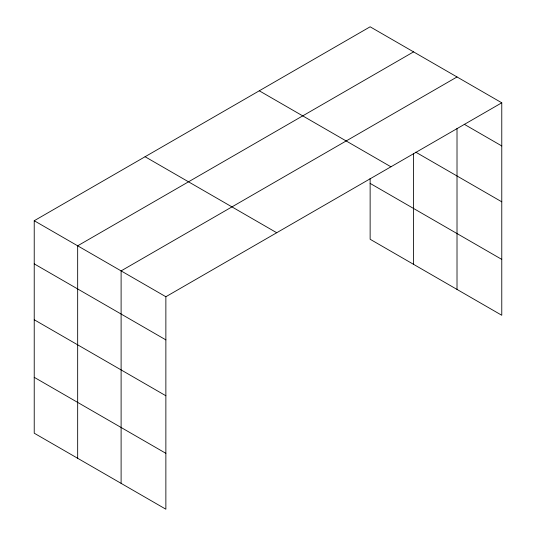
<?xml version="1.0" encoding="UTF-8"?>
<svg xmlns="http://www.w3.org/2000/svg" width="536" height="536" viewBox="0 0 536 536"><rect width="100%" height="100%" fill="white"/><g stroke="black" fill="none" stroke-linecap="round" stroke-linejoin="round"><path stroke-width="0.8" d="M501.77 102.798L370.135 26.8L34.23 220.732L34.23 433.202L165.865 509.2L165.865 296.736L501.77 102.798L501.77 315.269L370.135 239.264L370.135 178.381M413.571 51.878L77.666 245.81L77.666 458.28M457.014 76.963L121.109 270.894L121.109 483.358M464.236 124.272L501.77 145.946M415.748 152.157L501.77 201.817M259.283 90.798L390.925 166.797M370.135 183.392L501.77 259.39M145.075 156.733L276.717 232.738M34.23 220.732L165.865 296.736M34.23 263.873L165.865 339.878M34.23 319.751L165.865 395.756M34.23 377.324L165.865 453.322M457.014 128.446L457.014 289.427M413.571 153.403L413.571 264.349"/></g></svg>
